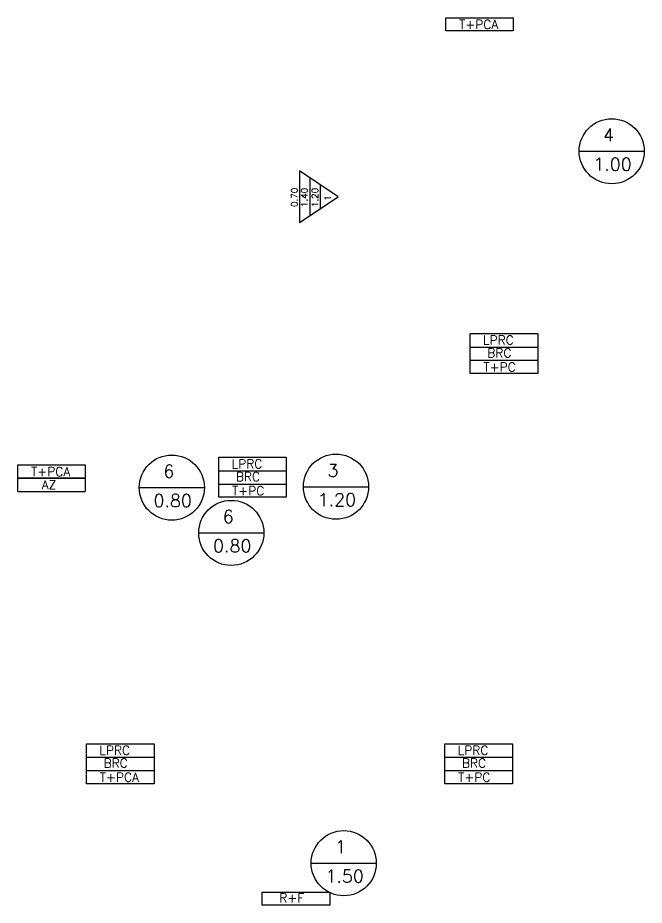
# Model space of a CAD drawing. Header units: inches. Extents: x -9 to 337, y -247 to 209.
# Drawn here: x 29.16 to 36.61, y -27.24 to -16.7 of the extents above; entities that cross this region are included whole.
import ezdxf
from ezdxf.enums import TextEntityAlignment as Align

# ---------------------------------------------------------------- set-up
doc = ezdxf.new("R2010")
doc.units = ezdxf.units.IN
doc.header["$MEASUREMENT"] = 0
doc.layers.add('ACABAD_LOCALS', color=1, linetype='Continuous')
doc.layers.add('TEXTS', color=1, linetype='Continuous')
doc.styles.add('NT_75', font='romans.shx', dxfattribs={"height": 0.152})

msp = doc.modelspace()

# ---------------------------------------------------------------- linework, layer by layer
at = {"color": 1}
for points in [[(34.248, -16.698), (35.05, -16.698), (35.05, -16.855), (34.248, -16.855)], [(29.162, -22.009), (29.963, -22.009), (29.963, -22.166), (29.162, -22.166)], [(32.066, -27.085), (32.868, -27.085), (32.868, -27.241), (32.066, -27.241)]]:
    msp.add_lwpolyline(points, close=True, dxfattribs=at)
at = {"layer": 'ACABAD_LOCALS', "color": 1}
for p, q in [((35.832, -18.284), (36.606, -18.284)), ((32.634, -18.6), (32.634, -19.048)), ((32.754, -18.68), (32.754, -18.968)), ((34.538, -20.611), (35.34, -20.611)), ((34.538, -20.767), (35.34, -20.767)), ((31.55, -22.081), (32.352, -22.081)), ((31.55, -22.237), (32.352, -22.237)), ((29.162, -22.327), (29.963, -22.327)), ((30.605, -22.28), (31.379, -22.28)), ((32.556, -22.269), (33.33, -22.269)), ((31.312, -22.818), (32.086, -22.818)), ((29.979, -25.484), (30.781, -25.484)), ((34.237, -25.484), (35.039, -25.484)), ((29.979, -25.641), (30.781, -25.641)), ((34.237, -25.641), (35.039, -25.641)), ((32.649, -26.742), (33.422, -26.742))]:
    msp.add_line(p, q, dxfattribs=at)
for points in [[(32.969, -18.824), (32.511, -18.518), (32.511, -19.131), (32.969, -18.824)], [(34.538, -20.924), (34.538, -20.449), (35.34, -20.449), (35.34, -20.924)], [(31.55, -22.394), (31.55, -21.919), (32.352, -21.919), (32.352, -22.394)], [(29.979, -25.797), (29.979, -25.322), (30.781, -25.322), (30.781, -25.797)], [(34.237, -25.797), (34.237, -25.322), (35.039, -25.322), (35.039, -25.797)]]:
    msp.add_lwpolyline(points, close=True, dxfattribs=at)
msp.add_lwpolyline([(29.162, -22.327), (29.162, -22.166), (29.963, -22.166), (29.963, -22.327)], dxfattribs=at)
for centre in [(36.219, -18.284), (30.992, -22.28), (32.943, -22.269), (31.699, -22.818), (33.035, -26.742)]:
    msp.add_circle(centre, 0.387, dxfattribs=at)

# ---------------------------------------------------------------- texts
at = {"layer": 'TEXTS', "color": 2, "style": 'NT_75'}
for s, p in [('T+PCA', (34.406, -16.831)), ('LPRC', (34.691, -20.581)), ('BRC', (34.741, -20.733)), ('T+PC', (34.696, -20.901)), ('LPRC', (31.703, -22.051)), ('T+PCA', (29.32, -22.143)), ('BRC', (31.753, -22.203)), ('AZ', (29.446, -22.3)), ('T+PC', (31.708, -22.371)), ('LPRC', (30.132, -25.454)), ('LPRC', (34.39, -25.454)), ('BRC', (30.182, -25.606)), ('BRC', (34.439, -25.606)), ('T+PCA', (30.137, -25.774)), ('T+PC', (34.395, -25.774)), ('R+F', (32.269, -27.207))]:
    msp.add_text(s, height=0.1064, dxfattribs=at).set_placement(p)
at = {"layer": 'TEXTS', "color": 4, "style": 'NT_75'}
for tag, text, p in [('4', 'X', (36.182, -18.09)), ('1.00', 'XX', (36.229, -18.438)), ('6', 'X', (30.956, -22.086)), ('3', 'X', (32.907, -22.076)), ('1.20', 'XX', (32.953, -22.424)), ('0.80', 'XX', (31.003, -22.434)), ('6', 'X', (31.663, -22.625)), ('0.80', 'XX', (31.71, -22.972)), ('1', 'X', (32.999, -26.548)), ('1.50', 'XX', (33.046, -26.896))]:
    msp.add_attdef(tag, text=text, height=0.152, dxfattribs=at).set_placement(p, align=Align.MIDDLE)
for tag, text, p in [('0.70', 'X', (32.449, -18.832)), ('1.40', 'X', (32.567, -18.833)), ('1.20', 'XX', (32.693, -18.833)), ('1', 'XX', (32.845, -18.84))]:
    msp.add_attdef(tag, text=text, height=0.076, rotation=90, dxfattribs=at).set_placement(p, align=Align.MIDDLE)

doc.saveas('drawing.dxf')
